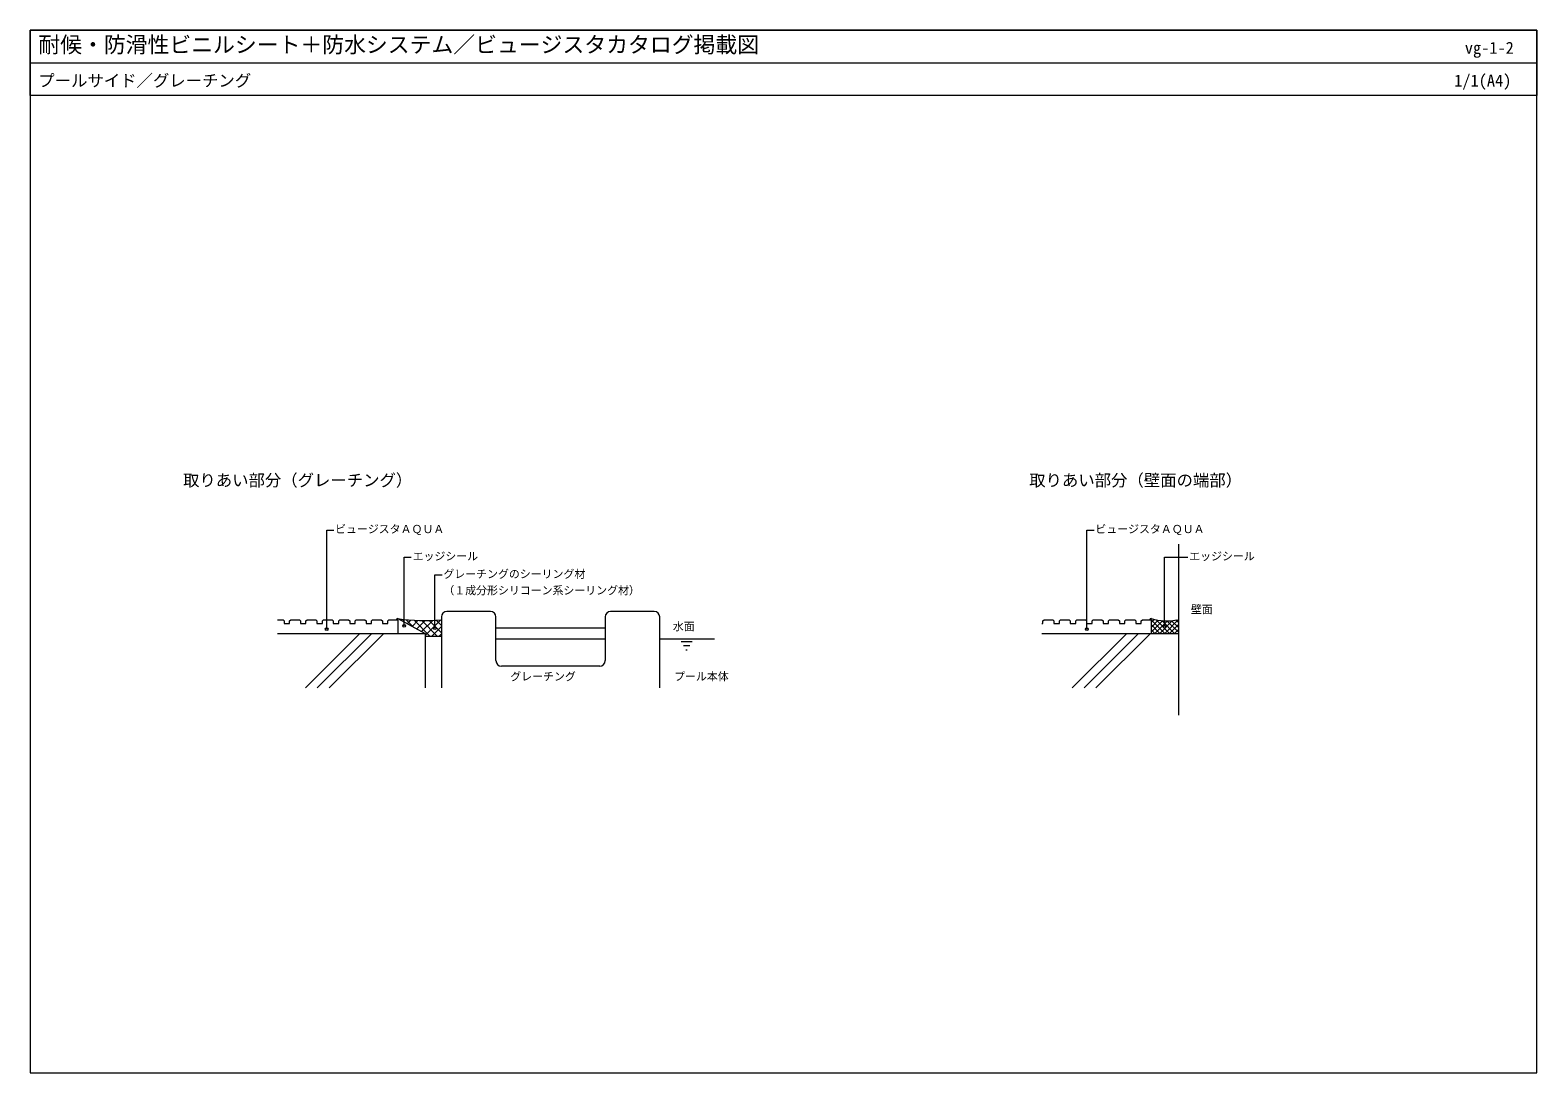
# Model space of a CAD drawing. Units: millimetres, scale not verified. Extents: x -139 to 137, y -95 to 96.
import ezdxf
from ezdxf.enums import TextEntityAlignment as Align

# ---------------------------------------------------------------- set-up
doc = ezdxf.new("R2010")
doc.units = ezdxf.units.MM
doc.header["$LTSCALE"] = 0.25
for name, color, linetype, lineweight in [('0-0_0', 7, 'Continuous', 18), ('0-1_WAKU', 7, 'Continuous', 18), ('0-2_KUTAI', 3, 'Continuous', 18), ('0-3_BOUSUI', 1, 'Continuous', 18), ('0-4_MOJI', 7, 'Continuous', 18), ('0-5_HATCH', 9, 'Continuous', 18)]:
    doc.layers.add(name, color=color, linetype=linetype, lineweight=lineweight)
doc.styles.add('ＭＳ ゴシック', font='')
doc.styles.get('ＭＳ ゴシック').set_extended_font_data('MS Gothic')

msp = doc.modelspace()

# ---------------------------------------------------------------- linework, layer by layer
at = {"layer": '0-0_0'}
msp.add_line((-138.5524, 89.7453), (137.4476, 89.7453), dxfattribs=at)
at = {"layer": '0-1_WAKU'}
for points in [[(137.4476, 83.7453), (-138.5524, 83.7453), (-138.5524, 95.7453), (137.4476, 95.7453)], [(-138.5524, -95.2547), (137.4476, -95.2547), (137.4476, 95.7453), (-138.5524, 95.7453)]]:
    msp.add_lwpolyline(points, close=True, dxfattribs=at)
at = {"layer": '0-2_KUTAI'}
for p, q in [((71.779, 1.5647), (71.779, -29.7467)), ((-54.221, -10.7467), (-62.221, -10.7467)), ((-24.221, -10.7467), (-32.221, -10.7467)), ((-63.221, -11.7467), (-63.221, -24.7467)), ((-53.221, -19.7467), (-53.221, -11.7467)), ((-53.221, -13.7467), (-33.221, -13.7467)), ((-33.221, -11.7467), (-33.221, -19.7467)), ((-23.221, -24.7467), (-23.221, -11.7467)), ((-53.221, -15.7467), (-33.221, -15.7467)), ((-23.221, -15.7467), (-13.221, -15.7467)), ((46.779, -14.7467), (71.779, -14.7467)), ((-34.221, -20.7467), (-52.221, -20.7467))]:
    msp.add_line(p, q, dxfattribs=at)
msp.add_lwpolyline([(-93.221, -14.7467), (-66.221, -14.7467), (-66.221, -24.7467)], dxfattribs=at)
for centre, start, end in [((-62.221, -11.7467), 90, 180), ((-54.221, -11.7467), 0, 90), ((-32.221, -11.7467), 90, 180), ((-24.221, -11.7467), 0, 90), ((-52.221, -19.7467), 180, 270), ((-34.221, -19.7467), 270, 0)]:
    msp.add_arc(centre, 1, start, end, dxfattribs=at)
at = {"layer": '0-3_BOUSUI'}
for p, q in [((-71.221, -12.0467), (-66.221, -14.7467)), ((-66.221, -15.2467), (-63.221, -15.2467))]:
    msp.add_line(p, q, dxfattribs=at)
for points in [[(-93.221, -12.2467), (-92.221, -12.2467), (-92.021, -12.4467), (-92.021, -12.9467), (-91.021, -12.9467), (-91.021, -12.4467), (-90.821, -12.2467), (-89.221, -12.2467), (-89.021, -12.4467), (-89.021, -12.9467), (-88.021, -12.9467), (-88.021, -12.4467), (-87.821, -12.2467), (-86.221, -12.2467), (-86.021, -12.4467), (-86.021, -12.9467), (-85.021, -12.9467), (-85.021, -12.4467), (-84.821, -12.2467), (-83.221, -12.2467), (-83.021, -12.4467), (-83.021, -12.9467), (-82.021, -12.9467), (-82.021, -12.4467), (-81.821, -12.2467), (-80.221, -12.2467), (-80.021, -12.4467), (-80.021, -12.9467), (-79.021, -12.9467), (-79.021, -12.4467), (-78.821, -12.2467), (-77.221, -12.2467), (-77.021, -12.4467), (-77.021, -12.9467), (-76.021, -12.9467), (-76.021, -12.4467), (-75.821, -12.2467), (-74.221, -12.2467), (-74.021, -12.4467), (-74.021, -12.9467)], [(-74.021, -12.9467), (-73.021, -12.9467), (-73.021, -12.4467), (-72.821, -12.2467), (-71.221, -12.2467), (-71.221, -14.7467)], [(46.779, -12.9467), (46.979, -12.9467), (46.979, -12.4467), (47.179, -12.2467), (48.779, -12.2467), (48.979, -12.4467), (48.979, -12.9467), (49.979, -12.9467), (49.979, -12.4467), (50.179, -12.2467), (51.779, -12.2467), (51.979, -12.4467), (51.979, -12.9467), (52.979, -12.9467), (52.979, -12.4467), (53.179, -12.2467), (54.779, -12.2467), (54.979, -12.4467), (54.979, -12.9467), (55.979, -12.9467), (55.979, -12.4467), (56.179, -12.2467), (57.779, -12.2467), (57.979, -12.4467), (57.979, -12.9467), (58.979, -12.9467), (58.979, -12.4467), (59.179, -12.2467), (60.779, -12.2467), (60.979, -12.4467), (60.979, -12.9467), (61.979, -12.9467), (61.979, -12.4467), (62.179, -12.2467), (63.779, -12.2467), (63.979, -12.4467), (63.979, -12.9467), (64.979, -12.9467), (64.979, -12.4467), (65.179, -12.2467)], [(65.179, -12.2467), (66.779, -12.2467), (66.779, -14.7467)]]:
    msp.add_lwpolyline(points, dxfattribs=at)
for centre, radius, start, end in [((-71.221, -12.2467), 0.2, 90, 180), ((-66.445, 18.8959), 31.3091, 261.22551, 275.91029), ((66.779, -12.2467), 0.2, 90, 180), ((69.6815, -2.0827), 10.3782, 253.75898, 281.6598)]:
    msp.add_arc(centre, radius, start, end, dxfattribs=at)
at = {"layer": '0-4_MOJI'}
for p, q in [((-84.2341, -13.9666), (-84.2341, 4.1743)), ((-84.2341, 4.1743), (-82.9356, 4.1743)), ((55.0266, -13.9666), (55.0266, 4.1743)), ((55.0266, 4.1743), (56.325, 4.1743)), ((-70.0399, -13.3837), (-70.0399, -0.8021)), ((-70.0399, -0.8021), (-68.7414, -0.8021)), ((69.2208, -13.3837), (69.2208, -0.8021)), ((69.2208, -0.8021), (73.5192, -0.8021)), ((-64.4022, -13.7944), (-64.4022, -4.0569)), ((-64.4022, -4.0569), (-63.1038, -4.0569))]:
    msp.add_line(p, q, dxfattribs=at)
for centre in [(-84.2341, -13.9666), (-70.0399, -13.3837), (-64.4022, -13.7944), (55.0266, -13.9666), (69.2208, -13.3837)]:
    msp.add_circle(centre, 0.25, dxfattribs=at)
at = {"layer": '0-5_HATCH'}
for p, q in [((-71.2172, -12.0488), (-71.2159, -12.0475)), ((-70.3425, -12.5212), (-70.0287, -12.2074)), ((-68.3056, -13.6211), (-69.6812, -12.2455)), ((-69.4678, -12.9935), (-68.7989, -12.3246)), ((-68.5931, -13.4658), (-67.5219, -12.3946)), ((-65.3329, -15.2467), (-68.2166, -12.363)), ((-67.7184, -13.9382), (-66.1924, -12.4122)), ((-66.8437, -14.4105), (-64.8033, -12.3701)), ((-63.9859, -15.2467), (-66.8217, -12.4109)), ((-66.221, -15.1349), (-63.3455, -12.2594)), ((-63.221, -14.6645), (-65.487, -12.3985)), ((-64.9859, -15.2467), (-63.221, -13.4819)), ((-63.221, -13.3175), (-64.2055, -12.333)), ((66.773, -12.2467), (66.6346, -12.1083)), ((66.779, -12.7507), (67.337, -12.1926)), ((69.273, -14.7467), (66.779, -12.2527)), ((66.779, -13.6487), (68.0896, -12.3381)), ((66.779, -14.5467), (68.8947, -12.431)), ((68.375, -14.7467), (66.779, -13.1507)), ((67.477, -14.7467), (69.7631, -12.4606)), ((70.1711, -14.7467), (67.6929, -12.2686)), ((68.375, -14.7467), (70.7122, -12.4096)), ((71.0691, -14.7467), (68.7405, -12.4181)), ((69.273, -14.7467), (71.7715, -12.2483)), ((71.779, -14.5586), (69.6813, -12.4609)), ((70.1711, -14.7467), (71.779, -13.1388)), ((71.779, -13.6606), (70.5434, -12.425)), ((71.779, -12.7625), (71.3434, -12.327)), ((-88.1394, -24.7467), (-78.1394, -14.7467)), ((-85.9644, -24.7467), (-75.9644, -14.7467)), ((-83.7894, -24.7467), (-73.7894, -14.7467)), ((-63.6388, -15.2467), (-63.221, -14.829)), ((-19.3267, -16.2467), (-17.306, -16.2467)), ((52.3278, -24.7467), (62.3278, -14.7467)), ((54.5028, -24.7467), (64.5028, -14.7467)), ((56.6778, -24.7467), (66.6778, -14.7467)), ((67.477, -14.7467), (66.779, -14.0487)), ((71.0691, -14.7467), (71.779, -14.0369)), ((-18.8937, -16.9967), (-17.739, -16.9967)), ((-18.4607, -17.7467), (-18.172, -17.7467))]:
    msp.add_line(p, q, dxfattribs=at)

# ---------------------------------------------------------------- texts
at = {"layer": '0-1_WAKU', "style": 'ＭＳ ゴシック'}
for s, height, p in [('耐候・防滑性ビニルシート＋防水システム／ビュージスタカタログ掲載図', 2.933, (-137.0524, 90.7453)), ('vg-1-2', 2.199, (124.2522, 90.7453)), ('プールサイド／グレーチング', 2.199, (-137.0524, 84.7453)), ('1/1(A4)', 2.199, (122.303, 84.7453))]:
    msp.add_text(s, height=height, dxfattribs=at).set_placement(p, align=Align.BOTTOM_LEFT)
at = {"layer": '0-4_MOJI', "style": 'ＭＳ ゴシック'}
for s, height, p in [('取りあい部分（グレーチング）', 2.199, (-110.5445, 11.5388)), ('取りあい部分（壁面の端部）', 2.199, (44.4555, 11.5388)), ('ビュージスタＡＱＵＡ', 1.466, (-82.6856, 3.1743)), ('ビュージスタＡＱＵＡ', 1.466, (56.575, 3.1743)), ('エッジシール', 1.466, (-68.4914, -1.8021)), ('エッジシール', 1.466, (73.7692, -1.8021)), ('グレーチングのシーリング材', 1.466, (-62.8538, -5.0569)), ('（１成分形シリコーン系シーリング材）', 1.466, (-62.8538, -8.0569)), ('壁面', 1.466, (74.067, -11.5267)), ('水面', 1.466, (-20.8269, -14.6437)), ('グレーチング', 1.466, (-50.5896, -23.8221)), ('プール本体', 1.466, (-20.5896, -23.8221))]:
    msp.add_text(s, height=height, dxfattribs=at).set_placement(p, align=Align.BOTTOM_LEFT)

doc.saveas('drawing.dxf')
